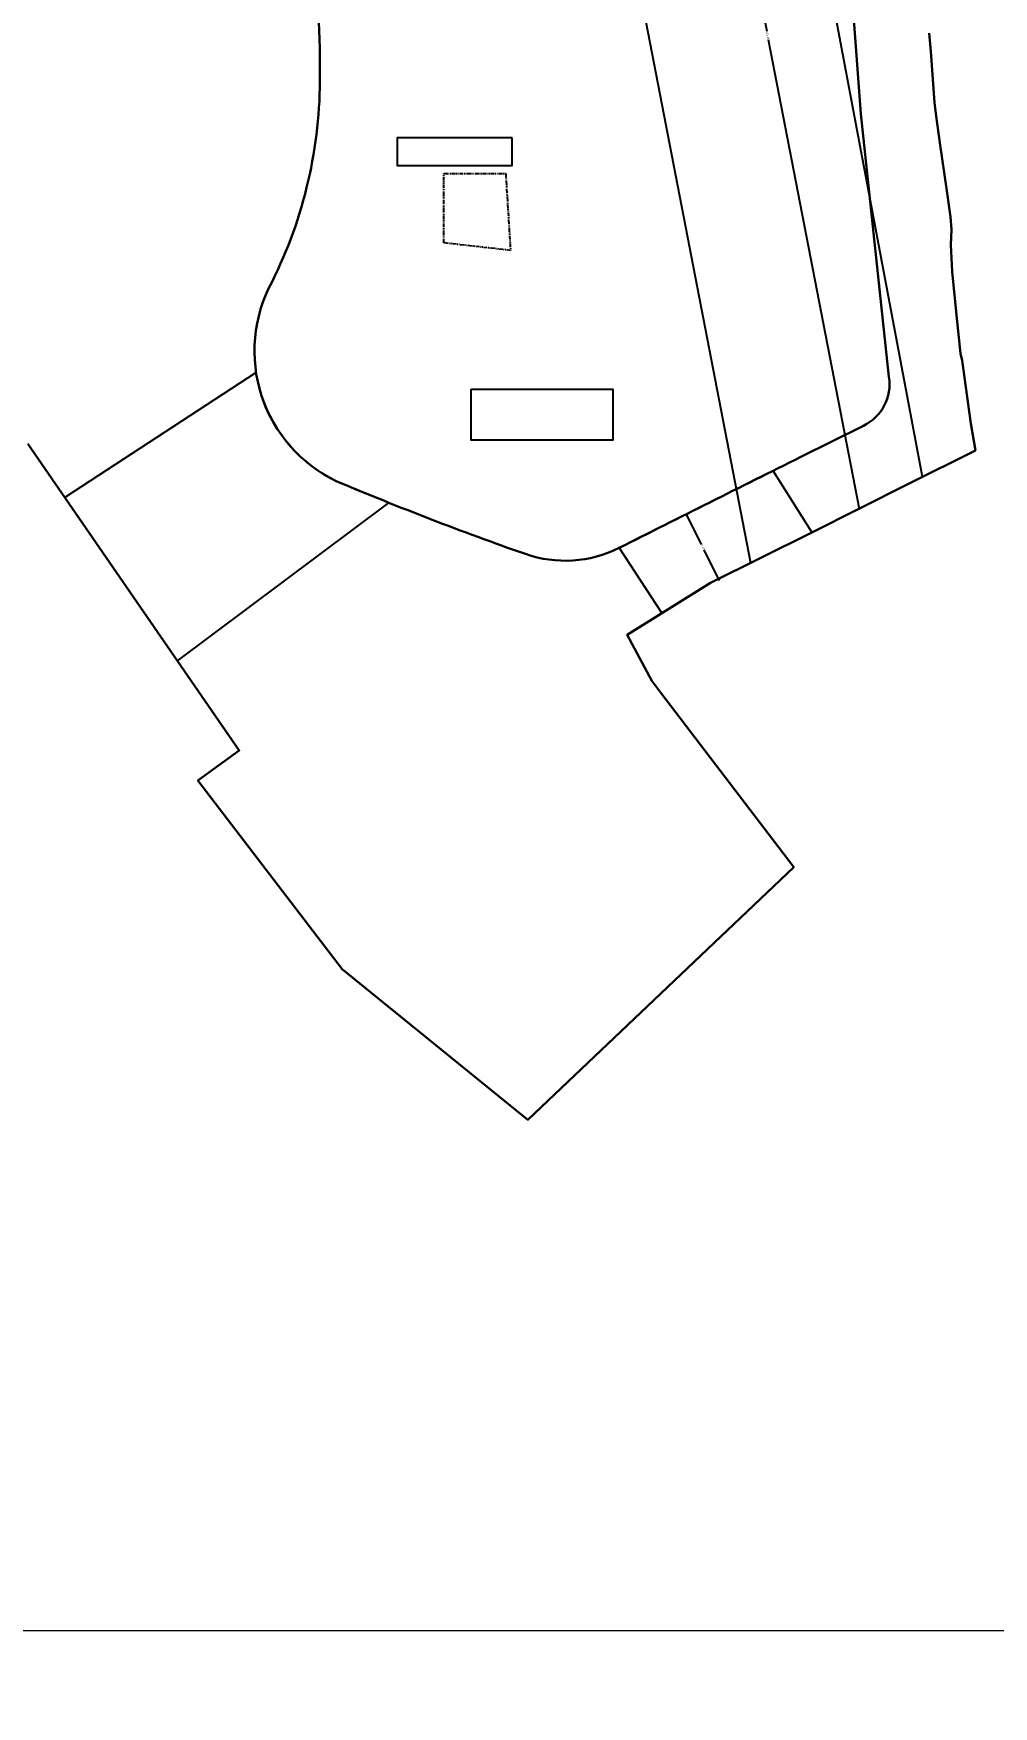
# Model space of a CAD drawing. Header units: metres. Extents: x 256329 to 886268, y -249371 to 355.
# Drawn here: x 284073.2 to 284194.1, y -1363.9 to -1153.4 of the extents above; entities that cross this region are included whole.
import ezdxf

# ---------------------------------------------------------------- set-up
doc = ezdxf.new("R2010")
doc.units = ezdxf.units.M
doc.header["$MEASUREMENT"] = 0
doc.header["$PDMODE"] = 35
for name, pattern in [('ACAD_ISO05W100', [33, 24, -3, 0, -3, 0, -3]), ('ACAD_ISO07W100', [3, 0, -3]), ('CONTINULUS', [0])]:
    doc.linetypes.add(name, pattern=pattern)
doc.layers.get('0').update_dxf_attribs({"lineweight": 18})
doc.layers.get('Defpoints').update_dxf_attribs({"lineweight": 20})
for name, color, linetype, lineweight in [('A-COL', 2, 'Continuous', 0), ('BLK_2_COVERED_AREA', 140, 'Continuous', 30), ('IC', 1, 'ACAD_ISO07W100', 25), ('PLOT_BOUNDARY', 3, 'Continuous', 30)]:
    doc.layers.add(name, color=color, linetype=linetype, lineweight=lineweight)
for name, color, linetype, plot in [('BLK_1_LVL_0_SIDE_SETBACK2', 102, 'Continuous', False), ('SITE_COMPONENTS', 7, 'Continuous', False), ('WATER_TREATMENT_PLANT', 7, 'Continuous', False)]:
    doc.layers.add(name, color=color, linetype=linetype, plot=plot)
for name, color, linetype in [('BLK_2_LVL_0_BLDG_FOOT_PRINT', 22, 'Continuous'), ('BLK_2_LVL_0_FRONT_SETBACK', 2, 'Continuous'), ('BLK_2_LVL_0_SIDE_SETBACK2', 102, 'Continuous')]:
    doc.layers.add(name, color=color, linetype=linetype)
doc.styles.get("Standard").update_dxf_attribs({"font": 'arial.ttf'})
doc.dimstyles.new('METRIC DIM', dxfattribs={"dimtxt": 0.23, "dimasz": 0.18, "dimexe": 0.1, "dimexo": 0.1, "dimgap": 0.09, "dimtad": 0, "dimzin": 0, "dimdsep": 46, "dimtxsty": 'Standard', "dimblk": 'OBLIQUE', "dimcen": 0, "dimdle": 0.1, "dimclrd": 147, "dimclre": 147, "dimclrt": 7, "dimadec": 0, "dimazin": 0, "dimtfac": 1, "dimtofl": 0, "dimtmove": 0, "dimatfit": 2, "dimfxl": 0.125, "dimtolj": 1, "dimtzin": 0, "dimarcsym": 0})

# ---------------------------------------------------------------- blocks, each defined once
blk = doc.blocks.new('_Oblique')
at = {"color": 0, "linetype": 'ByBlock', "lineweight": -2}
blk.add_line((-0.5, -0.5), (0.5, 0.5), dxfattribs=at)
blk = doc.blocks.new('*D28')
at = {"layer": 'BLK_1_LVL_0_SIDE_SETBACK2', "color": 147, "lineweight": -2, "transparency": 16777216}
for p, q in [((284153.992343, -1094.186901), (284153.992343, -1094.186901)), ((284154.07144, -1094.069667), (284165.542585, -1153.124068)), ((284177.225993, -1213.271223), (284165.754849, -1154.216822)), ((284177.10876, -1213.192126), (284177.10876, -1213.192126))]:
    blk.add_line(p, q, dxfattribs=at)
at = {"layer": 'Defpoints', "color": 0, "transparency": 16777216}
for p in [(284154.090509, -1094.167832, 1.152818), (284177.206925, -1213.173058), (284177.206925, -1213.173058)]:
    blk.add_point(p, dxfattribs=at)
at = {"layer": 'BLK_1_LVL_0_SIDE_SETBACK2', "color": 147, "lineweight": -2, "transparency": 16777216, "xscale": 0.18, "yscale": 0.18, "zscale": 0.18}
for p, rotation in [((284154.090509, -1094.167832), 100.992644), ((284177.206925, -1213.173058), 280.992644)]:
    blk.add_blockref('_Oblique', p, dxfattribs=dict(at, rotation=rotation))
at = {"layer": 'BLK_1_LVL_0_SIDE_SETBACK2', "color": 7, "transparency": 16777216, "insert": (284165.648717, -1153.670445), "char_height": 0.23, "attachment_point": 5, "rotation": 280.99264364}
blk.add_mtext('\\A1;121.23', dxfattribs=at)
blk = doc.blocks.new('*D992')
at = {"layer": 'BLK_2_LVL_0_SIDE_SETBACK2', "color": 147, "lineweight": -2, "transparency": 16777216}
for p, q in [((284155.543958, -1213.904828), (284155.343203, -1214.005236)), ((284155.387908, -1213.871067), (284157.295352, -1217.684791)), ((284159.550209, -1222.193131), (284157.642766, -1218.379406)), ((284159.616795, -1222.048018), (284159.41604, -1222.148426))]:
    blk.add_line(p, q, dxfattribs=at)
at = {"layer": 'Defpoints', "color": 0, "transparency": 16777216}
for p in [(284155.633395, -1213.860096, -1.109306), (284159.505477, -1222.103694), (284159.706232, -1222.003286, -1.151947)]:
    blk.add_point(p, dxfattribs=at)
at = {"layer": 'BLK_2_LVL_0_SIDE_SETBACK2', "color": 147, "lineweight": -2, "transparency": 16777216, "xscale": 0.18, "yscale": 0.18, "zscale": 0.18}
for p, rotation in [((284155.432641, -1213.960504), 116.57204), ((284159.505477, -1222.103694), 296.57204)]:
    blk.add_blockref('_Oblique', p, dxfattribs=dict(at, rotation=rotation))
at = {"layer": 'BLK_2_LVL_0_SIDE_SETBACK2', "color": 7, "transparency": 16777216, "insert": (284157.469059, -1218.032099), "char_height": 0.23, "attachment_point": 5, "rotation": 296.5720402}
blk.add_mtext('\\A1;9.10', dxfattribs=at)

msp = doc.modelspace()

# ---------------------------------------------------------------- linework, layer by layer
msp.add_lwpolyline([(283932.142067, -896.325846), (284300.184425, -896.325846), (284300.184425, -1354.365052), (283932.142067, -1354.365052)], close=True)
at = {"layer": 'A-COL', "color": 1, "linetype": 'ByBlock', "elevation": -1.151947}
msp.add_lwpolyline([(284072.539568, -1205.02275), (284099.136046, -1243.622849), (284099.136046, -1243.622849), (284093.924759, -1247.375252), (284112.078827, -1271.147994), (284135.481024, -1290.065351), (284135.481024, -1290.065351), (284168.932608, -1258.278602), (284152.219879, -1236.381015), (284151.052442, -1234.851399), (284147.948849, -1229.079122), (284158.463021, -1222.547867), (284171.116918, -1216.21899), (284183.296931, -1210.127126), (284191.803846, -1205.872371), (284191.241939, -1202.483435), (284190.152759, -1194.578252), (284189.927082, -1193.667625), (284189.420903, -1188.846832), (284188.885759, -1183.360252), (284188.691743, -1179.993235), (284188.809218, -1178.075736), (284188.655259, -1176.480728), (284188.149759, -1172.923252), (284187.377259, -1167.486752), (284186.878759, -1163.832252), (284186.669759, -1162.118252), (284186.179708, -1155.699087), (284186.002759, -1153.381252)], dxfattribs=at)
at = {"layer": 'A-COL', "color": 1, "linetype": 'ByBlock'}
msp.add_lwpolyline([(284072.539568, -1205.02275), (284099.136046, -1243.622849), (284099.136046, -1243.622849), (284093.924759, -1247.375252), (284112.078827, -1271.147994), (284135.481024, -1290.065351), (284135.481024, -1290.065351), (284168.932608, -1258.278602), (284152.219879, -1236.381015), (284151.052442, -1234.851399), (284147.948849, -1229.079122), (284158.463021, -1222.547867), (284171.116918, -1216.21899), (284183.296931, -1210.127126), (284191.803846, -1205.872371), (284191.241939, -1202.483435), (284190.152759, -1194.578252), (284189.927082, -1193.667625), (284189.420903, -1188.846832), (284188.885759, -1183.360252), (284188.691743, -1179.993235), (284188.809218, -1178.075736), (284188.655259, -1176.480728), (284188.149759, -1172.923252), (284187.377259, -1167.486752), (284186.878759, -1163.832252), (284186.669759, -1162.118252), (284186.179708, -1155.699087), (284186.002759, -1153.381252)], dxfattribs=at)
at = {"layer": 'BLK_1_LVL_0_SIDE_SETBACK2', "color": 102}
msp.add_lwpolyline([(284163.460446, -1094.11131), (284139.143313, -1094.257999), (284163.49888, -1220.02917), (284171.116918, -1216.21899), (284183.296931, -1210.127126), (284185.139655, -1209.205483)], close=True, dxfattribs=at)
at = {"layer": 'BLK_2_COVERED_AREA', "color": 140, "elevation": 1.151947}
msp.add_lwpolyline([(284109.045138, -1131.681244, 0.004672), (284144.098531, -1119.886188, -0.144172), (284150.762181, -1119.71386), (284169.627715, -1126.608753, -0.26933), (284174.750825, -1134.388111), (284176.39426, -1149.993454), (284177.402913, -1163.517802), (284180.914476, -1196.624576, -0.334868), (284177.697963, -1202.762914), (284169.839546, -1206.693321, 0.001277), (284146.944525, -1218.144322, -0.202785), (284135.165276, -1218.898877, -0.015567), (284111.436288, -1209.768755, -0.430968), (284103.259244, -1184.683203, 0.117898), (284109.290258, -1158.528242, 0.042938), (284107.930328, -1141.025864), (284106.975494, -1135.223373, -0.370217)], format="xyb", close=True, dxfattribs=at)
at = {"layer": 'BLK_2_LVL_0_BLDG_FOOT_PRINT', "color": 14, "elevation": 1.194588}
msp.add_lwpolyline([(284109.045138, -1131.681244, 0.004672), (284144.098531, -1119.886188, -0.144172), (284150.762181, -1119.71386), (284169.627715, -1126.608753, -0.26933), (284174.750825, -1134.388111), (284176.39426, -1149.993454), (284177.402913, -1163.517802), (284180.914476, -1196.624576, -0.334868), (284177.697963, -1202.762914), (284169.839546, -1206.693321, 0.001277), (284146.944525, -1218.144322, -0.202785), (284135.165276, -1218.898877, -0.015567), (284111.436288, -1209.768755, -0.430968), (284103.259244, -1184.683203, 0.117898), (284109.290258, -1158.528242, 0.042938), (284107.930328, -1141.025864), (284106.975494, -1135.223373, -0.370217)], format="xyb", close=True, dxfattribs=at)
at = {"layer": 'BLK_2_LVL_0_FRONT_SETBACK', "color": 2, "elevation": 1.151947}
msp.add_lwpolyline([(284117.968271, -1212.452172, -0.004323), (284111.436288, -1209.768755, -0.249704), (284101.252827, -1196.077992), (284077.196927, -1211.782086), (284091.368914, -1232.350226)], format="xyb", close=True, dxfattribs=at)
at = {"layer": 'BLK_2_LVL_0_SIDE_SETBACK2', "color": 102, "elevation": 1.151947}
msp.add_lwpolyline([(284171.116918, -1216.21899), (284171.228461, -1216.163201), (284166.362814, -1208.422812, 0.001083), (284146.944525, -1218.144322), (284152.319001, -1226.364446), (284158.463021, -1222.547867)], format="xyb", close=True, dxfattribs=at)
at = {"layer": 'IC', "linetype": 'ACAD_ISO05W100', "ltscale": 0.02}
msp.add_lwpolyline([(284124.893732, -1171.039512), (284132.673839, -1171.039512), (284133.279072, -1180.711383), (284124.893732, -1179.756934)], close=True, dxfattribs=at)
at = {"layer": 'IC', "linetype": 'ACAD_ISO05W100', "ltscale": 0.02, "elevation": 1.151947}
msp.add_lwpolyline([(284124.893732, -1171.039512), (284132.673839, -1171.039512), (284133.279072, -1180.711383), (284124.893732, -1179.756934)], close=True, dxfattribs=at)
at = {"layer": 'PLOT_BOUNDARY', "color": 70}
msp.add_lwpolyline([(284072.539568, -1205.02275), (284099.136046, -1243.622849), (284093.924759, -1247.375252), (284112.078827, -1271.147994), (284135.481024, -1290.065351), (284168.932608, -1258.278602), (284152.219879, -1236.381015), (284151.052442, -1234.851399), (284147.948849, -1229.079122), (284158.463021, -1222.547867), (284171.116918, -1216.21899), (284183.296931, -1210.127126), (284191.803846, -1205.872371), (284191.241939, -1202.483435), (284190.152759, -1194.578252), (284189.927082, -1193.667625), (284189.420903, -1188.846832), (284188.885759, -1183.360252), (284188.691743, -1179.993235), (284188.809218, -1178.075736), (284188.655259, -1176.480728), (284188.149759, -1172.923252), (284187.377259, -1167.486752), (284186.878759, -1163.832252), (284186.669759, -1162.118252), (284186.179708, -1155.699087), (284186.002759, -1153.381252)], dxfattribs=at)
at = {"layer": 'SITE_COMPONENTS', "color": 2, "linetype": 'CONTINULUS', "ltscale": 0.05}
msp.add_lwpolyline([(284133.506512, -1166.564941), (284119.004332, -1166.564941), (284119.004332, -1170.034472), (284133.506512, -1170.034472)], close=True, dxfattribs=at)
at = {"layer": 'SITE_COMPONENTS', "color": 2, "linetype": 'CONTINULUS', "ltscale": 0.05, "elevation": 1.151947}
msp.add_lwpolyline([(284133.506512, -1166.564941), (284119.004332, -1166.564941), (284119.004332, -1170.034472), (284133.506512, -1170.034472)], close=True, dxfattribs=at)
at = {"layer": 'WATER_TREATMENT_PLANT', "color": 2, "linetype": 'CONTINULUS', "ltscale": 0.05}
msp.add_lwpolyline([(284128.313687, -1198.14775), (284146.143764, -1198.14775), (284146.143764, -1204.596914), (284128.313687, -1204.596914)], close=True, dxfattribs=at)
at = {"layer": 'WATER_TREATMENT_PLANT', "color": 2, "linetype": 'CONTINULUS', "ltscale": 0.05, "elevation": 1.151947}
msp.add_lwpolyline([(284128.313687, -1198.14775), (284146.143764, -1198.14775), (284146.143764, -1204.596914), (284128.313687, -1204.596914)], close=True, dxfattribs=at)

# ---------------------------------------------------------------- dimensions: what is measured, and where the dimension line sits
at = {"layer": 'BLK_1_LVL_0_SIDE_SETBACK2', "color": 2}
dim = msp.add_aligned_dim(p1=(284154.090509, -1094.167832, 1.152818), p2=(284177.206925, -1213.173058), distance=0, dimstyle='METRIC DIM', override={"dimfxl": 0.18}, dxfattribs=at)
dim.commit()
dim.dimension.update_dxf_attribs({"geometry": '*D28', "text_midpoint": (284165.648717, -1153.670445)})
at = {"layer": 'BLK_2_LVL_0_SIDE_SETBACK2', "color": 2}
dim = msp.add_aligned_dim(p1=(284155.633395, -1213.860096, 1.194588), p2=(284159.706232, -1222.003286, 1.151947), distance=-0.224465, dimstyle='METRIC DIM', override={"dimfxl": 0.18}, dxfattribs=at)
dim.commit()
dim.dimension.update_dxf_attribs({"geometry": '*D992', "text_midpoint": (284157.469059, -1218.032099, 2.303895)})

doc.saveas('drawing.dxf')
